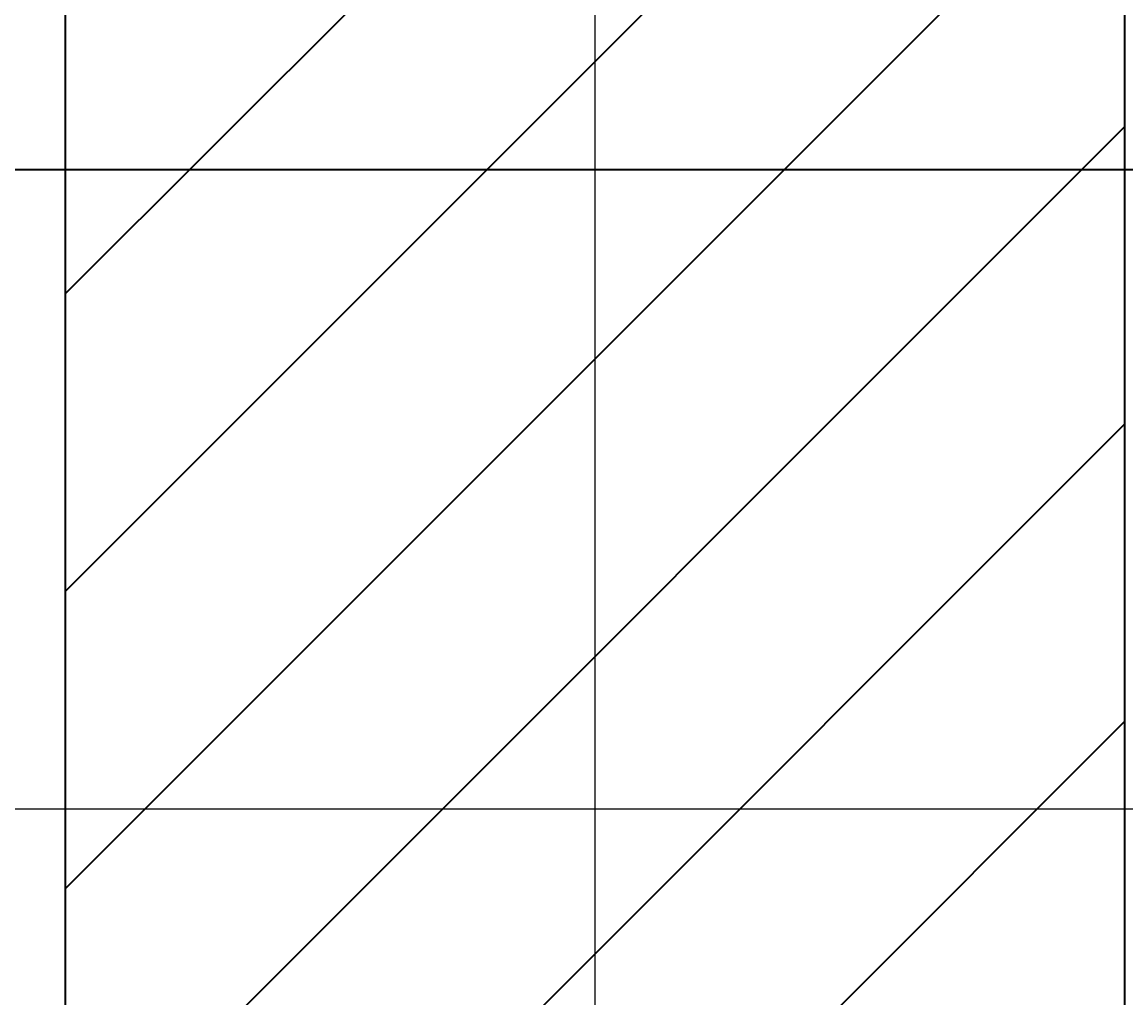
# Model space of a CAD drawing. Header units: metres. Extents: x 198 to 412, y -54 to 17.
# Drawn here: x 256.2496 to 256.458, y -23.0789 to -22.8948 of the extents above; entities that cross this region are included whole.
import ezdxf
from ezdxf import colors
from ezdxf.entities.mleader import LeaderData, LeaderLine
from ezdxf.math import Vec2, Vec3

# ---------------------------------------------------------------- set-up
doc = ezdxf.new("R2010")
doc.units = ezdxf.units.M
doc.header["$LTSCALE"] = 10
for name, color, linetype in [('01', 1, 'Continuous'), ('A- Hatch Hormigon', 255, 'Continuous'), ('A-TEXTOS', 2, 'Continuous')]:
    doc.layers.add(name, color=color, linetype=linetype)
doc.layers.add('PILAR_EJES', color=1, linetype='Continuous', lineweight=0)
doc.layers.add('PILAR_HORMIGON', color=5, linetype='Continuous', lineweight=20)
doc.styles.add('ARIAL', font='arial.ttf')

# ---------------------------------------------------------------- blocks, each defined once
blk = doc.blocks.new('Ejes del pilar')
at = {"layer": 'PILAR_EJES'}
for p, q in [((0, -0.5), (0, 0.5)), ((-0.5, 0), (0.5, 0))]:
    blk.add_line(p, q, dxfattribs=at)

msp = doc.modelspace()

# ---------------------------------------------------------------- hatches: boundary and pattern name
at = {"layer": 'A- Hatch Hormigon'}
h = msp.add_hatch(dxfattribs=at)
h.set_pattern_fill('ANSI31', color=256, scale=0.0125, angle=-360, style=0)
h.set_pattern_definition([(45, (12039.969374, -600.66927), (-0.02806330038, 0.02806330038), [])])
h.paths.add_polyline_path([(256.25775, -23.04324), (256.25775, -23.39324), (256.35775, -23.39324), (256.35775, -23.04324)])
h.paths.add_polyline_path([(256.25775, -22.69324), (256.25775, -23.04324), (256.35775, -23.04324), (256.35775, -22.69324)])
h.paths.add_polyline_path([(256.35775, -22.69324), (256.35775, -23.04324), (256.45775, -23.04324), (256.45775, -22.69324)])
h.paths.add_polyline_path([(256.35775, -23.04324), (256.35775, -23.39324), (256.45775, -23.39324), (256.45775, -23.04324)])

# ---------------------------------------------------------------- linework, layer by layer
at = {"layer": '01'}
msp.add_lwpolyline([(256.45775, -23.39324), (256.45775, -22.69324), (256.25775, -22.69324), (256.25775, -23.39324)], close=True, dxfattribs=at)
at = {"layer": 'PILAR_HORMIGON'}
msp.add_lwpolyline([(256.25775, -22.69324), (256.25775, -23.39324), (256.45775, -23.39324), (256.45775, -22.69324), (256.25775, -22.69324)], close=True, dxfattribs=at)
msp.add_lwpolyline([(256.25775, -22.69324), (256.25775, -23.39324), (256.45775, -23.39324), (256.45775, -22.69324), (256.25775, -22.69324)], close=True, dxfattribs=at)

# ---------------------------------------------------------------- block references
at = {"layer": 'PILAR_EJES', "xscale": 0.8999999999999841, "yscale": 0.3999999999999929, "rotation": 270}
msp.add_blockref('Ejes del pilar', (256.35775, -23.04324), dxfattribs=at)
msp.add_blockref('Ejes del pilar', (256.35775, -23.04324), dxfattribs=at)

# ---------------------------------------------------------------- leaders
at = {"layer": 'A-TEXTOS'}
ml = msp.add_multileader_mtext('Standard', dxfattribs=at)
ml.set_content('3', color=256, style='ARIAL')
ml.set_leader_properties(color=1)
ml.build(insert=Vec2(0, 0))
ml.multileader.update_dxf_attribs({"has_text_frame": 1, "arrow_head_size": 0.08, "scale": 0.02})
ctx = ml.context
ctx.base_point, ctx.scale, ctx.char_height, ctx.arrow_head_size, ctx.landing_gap_size, ctx.plane_origin = Vec3(257.11991, -22.92263), 0.02, 0.08, 0.08, 0.04, Vec3(255.15488, -22.92263)
notes = []
notes.append((ctx, [(0, (1, 1, 0), (255.60175, -22.92263), (1, 0), 1.51816, [(0, [(255.30979, -22.92428)], 0, [])])]))
ctx.mtext.insert, ctx.mtext.flow_direction = Vec3(257.15991, -22.88192), 5
for ctx, leaders in notes:
    for number, flags, end, landing, length, lines in leaders:
        leader = LeaderData()
        leader.index, (leader.has_last_leader_line, leader.has_dogleg_vector, leader.attachment_direction) = number, flags
        leader.last_leader_point, leader.dogleg_vector, leader.dogleg_length = Vec3(end), Vec3(landing), length
        for number, points, colour, breaks in lines:
            line = LeaderLine()
            line.index, line.vertices, line.color, line.breaks = number, Vec3.list(points), colors.encode_raw_color(colour), breaks
            leader.lines.append(line)
        ctx.leaders.append(leader)

doc.saveas('drawing.dxf')
